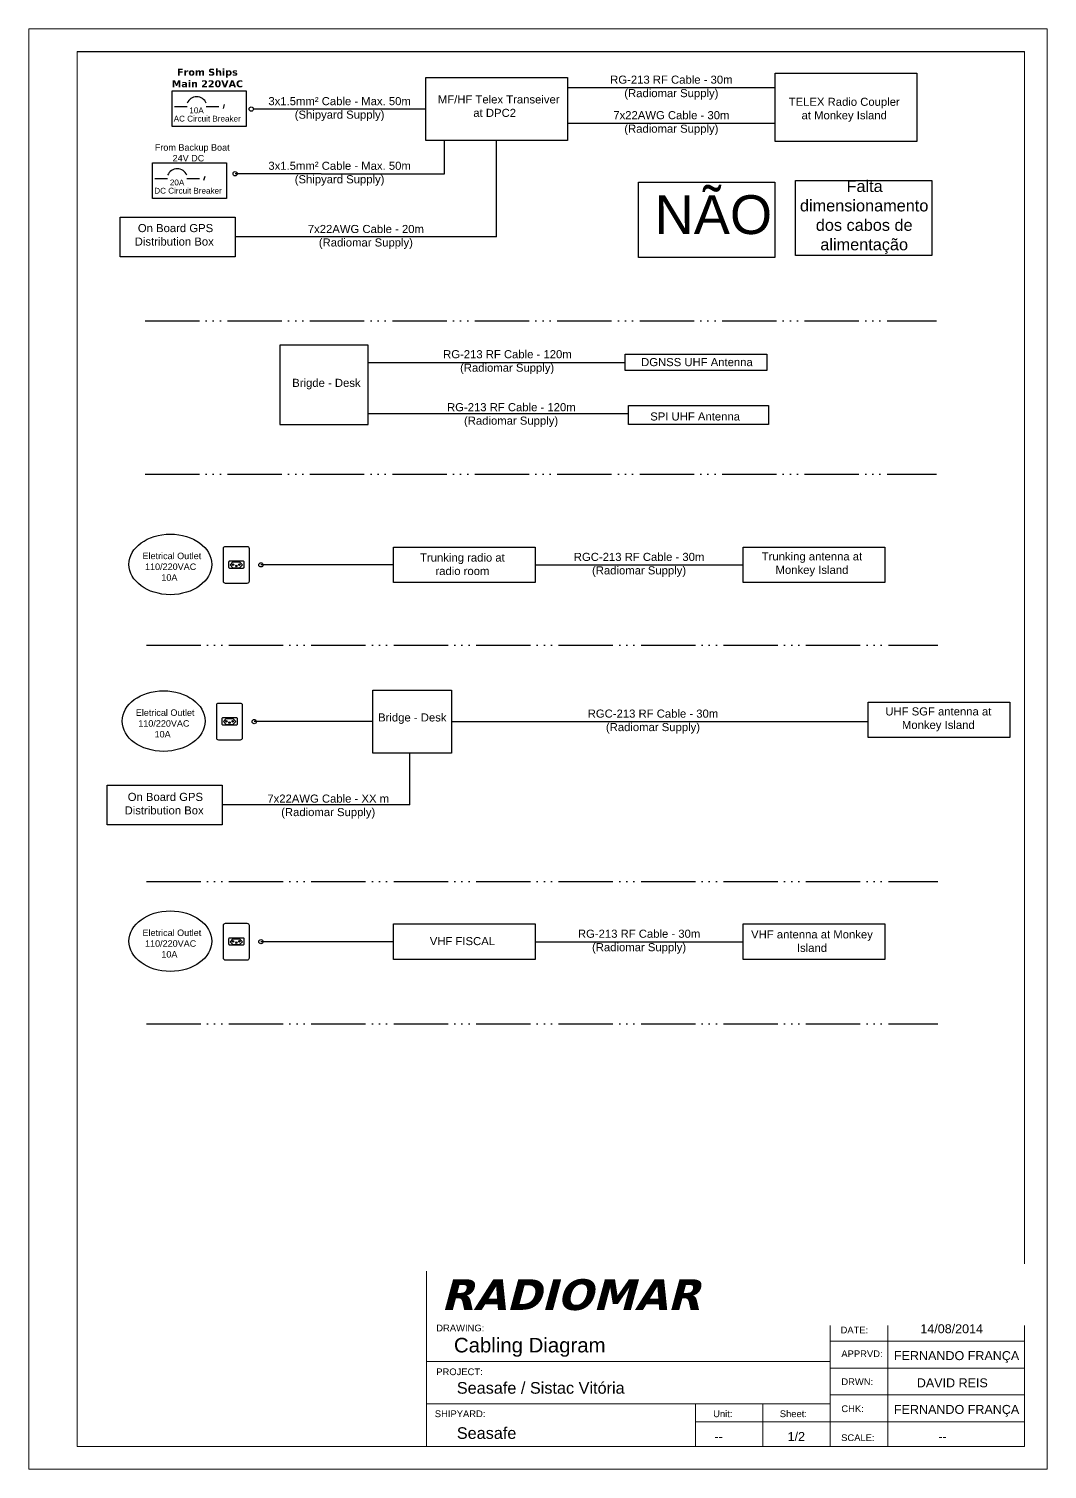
# Model space of a CAD drawing. Header units: millimetres. Extents: x -105 to 2387, y -84 to 559.
# Drawn here: x 907.7 to 1222.7, y -6.4 to 439.1 of the extents above; entities that cross this region are included whole.
import ezdxf

# ---------------------------------------------------------------- set-up
doc = ezdxf.new("R2010")
doc.units = ezdxf.units.MM
doc.header["$LTSCALE"] = 0.7
doc.linetypes.add('ACAD_ISO06W100', pattern=[36, 24, -3, 0, -3, 0, -3, 0, -3])
for name, color, linetype in [('blocos', 4, 'Continuous'), ('CabosEstaleiro', 1, 'Continuous'), ('cabosRadiomar', 3, 'Continuous')]:
    doc.layers.add(name, color=color, linetype=linetype)
doc.styles.get("Standard").update_dxf_attribs({"font": 'arial.ttf'})

msp = doc.modelspace()

# ---------------------------------------------------------------- hatches: boundary and pattern name
at = {"layer": 'CabosEstaleiro'}
h = msp.add_hatch(dxfattribs=at)
h.set_pattern_fill('ANGLE', color=256)
h.set_pattern_definition([(0, (18.8245, 21.924), (0, 6.985), [5.08, -1.905]), (90, (18.8245, 21.924), (-6.985, 4e-16), [5.08, -1.905])])
h.paths.add_polyline_path([(975.87, 414.23, 1), (977.18, 414.23, 1)])
h = msp.add_hatch(dxfattribs=at)
h.set_pattern_fill('ANGLE', color=256)
h.set_pattern_definition([(0, (-1.032, 1.928), (0, 6.985), [5.08, -1.905]), (90, (-1.032, 1.928), (-6.985, 4e-16), [5.08, -1.905])])
h.paths.add_polyline_path([(972.19, 394.24, 1), (970.88, 394.24, 1)])
h = msp.add_hatch(dxfattribs=at)
h.set_pattern_fill('ANGLE', color=256)
h.set_pattern_definition([(0, (12.6966, -119.0425), (0, 6.985), [5.08, -1.905]), (90, (12.6966, -119.0425), (-6.985, 4e-16), [5.08, -1.905])])
h.paths.add_polyline_path([(980.17, 273.27, 1), (978.86, 273.27, 1)])
h = msp.add_hatch(dxfattribs=at)
h.set_pattern_fill('ANGLE', color=256)
h.set_pattern_definition([(0, (10.603, -167.5104), (0, 6.985), [5.08, -1.905]), (90, (10.603, -167.5104), (-6.985, 4e-16), [5.08, -1.905])])
h.paths.add_polyline_path([(978.07, 224.8, 1), (976.77, 224.8, 1)])
h = msp.add_hatch(dxfattribs=at)
h.set_pattern_fill('ANGLE', color=256)
h.set_pattern_definition([(0, (12.6966, -235.59), (0, 6.985), [5.08, -1.905]), (90, (12.6966, -235.59), (-6.985, 4e-16), [5.08, -1.905])])
h.paths.add_polyline_path([(980.17, 156.72, 1), (978.86, 156.72, 1)])

# ---------------------------------------------------------------- linework, layer by layer
at = {"linetype": 'Continuous', "lineweight": 9}
for p, q in [((922.71, 0.56), (922.71, 432.06)), ((1215.71, 432.06), (1215.71, 0.56)), ((1215.71, 0.56), (1215.71, 10.11)), ((1215.71, 0.56), (922.71, 0.56)), ((1163.14, 0.56), (1215.71, 0.56))]:
    msp.add_line(p, q, dxfattribs=at)
msp.add_line((922.71, 432.06), (1215.71, 432.06))
at = {"linetype": 'ACAD_ISO06W100'}
for p, q in [((943.67, 348.74), (1188.47, 348.74)), ((943.67, 301.3), (1188.47, 301.3)), ((944.09, 248.41), (1188.9, 248.41)), ((944.09, 175.36), (1188.9, 175.36)), ((944.09, 131.34), (1188.9, 131.34))]:
    msp.add_line(p, q, dxfattribs=at)
at = {"lineweight": 9, "ltscale": 60}
for p, q in [((1215.71, 54.85), (1030.74, 54.85)), ((1215.71, 40.15), (1030.74, 40.15)), ((1155.59, 0.56), (1155.59, 40.15)), ((1173.39, 0.56), (1173.39, 40.15)), ((1215.71, 33.18), (1155.59, 33.18)), ((1215.71, 24.86), (1155.59, 24.86)), ((1134.78, 0.56), (1134.78, 13.73)), ((1215.71, 16.53), (1155.59, 16.53)), ((1215.71, 8.24), (1134.78, 8.24))]:
    msp.add_line(p, q, dxfattribs=at)
at = {"lineweight": 9}
for p, q in [((1030.74, 26.89), (1155.59, 26.89)), ((1030.74, 26.89), (1030.74, 13.73)), ((1030.74, 13.73), (1155.59, 13.73)), ((1030.74, 13.73), (1030.74, 0.56)), ((1113.97, 8.24), (1113.97, 13.73)), ((1113.97, 13.73), (1113.97, 0.56)), ((1134.78, 8.24), (1113.97, 8.24))]:
    msp.add_line(p, q, dxfattribs=at)
at = {"linetype": 'Continuous', "lineweight": 9}
msp.add_lwpolyline([(907.71, 439.06), (1222.71, 439.06), (1222.71, -6.44), (907.71, -6.44)], close=True, dxfattribs=at)
at = {"layer": 'blocos'}
for points in [[(1030.5, 423.98), (1074.31, 423.98), (1074.31, 404.48), (1030.5, 404.48)], [(1138.62, 425.35), (1182.43, 425.35), (1182.43, 404.22), (1138.62, 404.22)], [(1012.66, 316.63), (1012.66, 341.19), (985.34, 341.19), (985.34, 316.63)], [(1092.17, 338.41), (1135.97, 338.41), (1135.97, 333.33), (1092.17, 333.33)], [(1093.19, 322.54), (1136.49, 322.54), (1136.49, 316.67), (1093.19, 316.67)], [(1020.52, 278.77), (1064.32, 278.77), (1064.32, 267.77), (1020.52, 267.77)], [(1128.64, 278.77), (1172.44, 278.77), (1172.44, 267.77), (1128.64, 267.77)], [(1014.15, 234.55), (1038.41, 234.55), (1038.41, 215.05), (1014.15, 215.05)], [(1167.35, 230.82), (1211.15, 230.82), (1211.15, 219.82), (1167.35, 219.82)], [(1020.52, 162.22), (1064.32, 162.22), (1064.32, 151.22), (1020.52, 151.22)], [(1128.64, 162.22), (1172.44, 162.22), (1172.44, 151.22), (1128.64, 151.22)]]:
    msp.add_lwpolyline(points, close=True, dxfattribs=at)
at = {"layer": 'CabosEstaleiro'}
for p, q in [((952.76, 415.04), (956.67, 415.04)), ((962.62, 415.04), (966.51, 415.04)), ((968.16, 415.63), (967.79, 414.41)), ((1030.5, 414.23), (977.18, 414.23)), ((1030.5, 414.23), (993.31, 414.23)), ((1030.5, 414.23), (993.31, 414.23)), ((1036.26, 394.24), (1036.26, 404.48)), ((946.74, 392.76), (950.65, 392.76)), ((956.61, 392.76), (960.49, 392.76)), ((962.15, 393.35), (961.77, 392.12)), ((998.14, 394.24), (971.53, 394.24)), ((998.14, 394.24), (1036.26, 394.24)), ((969.98, 273.26), (970.84, 274.17)), ((969.98, 273.26), (970.84, 272.35)), ((970.84, 274.17), (972.9, 274.17)), ((970.84, 272.35), (972.9, 272.35)), ((972.9, 274.17), (973.84, 273.26)), ((972.9, 272.35), (973.84, 273.26)), ((1020.52, 273.27), (979.51, 273.27)), ((1020.52, 273.27), (979.51, 273.27)), ((1020.52, 273.27), (979.51, 273.27)), ((967.89, 224.79), (968.75, 225.71)), ((967.89, 224.79), (968.75, 223.88)), ((968.75, 225.71), (970.81, 225.71)), ((968.75, 223.88), (970.81, 223.88)), ((970.81, 225.71), (971.74, 224.79)), ((970.81, 223.88), (971.74, 224.79)), ((1014.15, 224.8), (977.42, 224.8)), ((1014.15, 224.8), (977.42, 224.8)), ((1014.15, 224.8), (977.42, 224.8)), ((969.98, 156.71), (970.84, 157.63)), ((969.98, 156.71), (970.84, 155.8)), ((970.84, 157.63), (972.9, 157.63)), ((972.9, 157.63), (973.84, 156.71)), ((972.9, 155.8), (973.84, 156.71)), ((1020.52, 156.72), (979.51, 156.72)), ((1020.52, 156.72), (979.51, 156.72)), ((1020.52, 156.72), (979.51, 156.72)), ((970.84, 155.8), (972.9, 155.8))]:
    msp.add_line(p, q, dxfattribs=at)
for points in [[(974.9, 419.88), (974.9, 408.87), (952.01, 408.87), (952.01, 419.88)], [(968.89, 397.6), (968.89, 386.59), (946, 386.59), (946, 397.6)], [(936, 380.82), (971.53, 380.82), (971.53, 368.56), (936, 368.56)], [(931.96, 205.15), (967.5, 205.15), (967.5, 192.88), (931.96, 192.88)]]:
    msp.add_lwpolyline(points, close=True, dxfattribs=at)
at = {"layer": 'CabosEstaleiro', "color": 2}
for points in [[(1144.83, 392.19), (1187.01, 392.19), (1187.01, 368.93), (1144.83, 368.93)], [(1096.28, 391.64), (1138.46, 391.64), (1138.46, 368.38), (1096.28, 368.38)]]:
    msp.add_lwpolyline(points, close=True, dxfattribs=at)
at = {"layer": 'CabosEstaleiro'}
for points in [[(968.56, 278.99), (975.19, 278.99, -0.414214), (975.82, 278.36), (975.82, 268.16, -0.414214), (975.19, 267.53), (968.56, 267.53, -0.414214), (967.93, 268.16), (967.93, 278.36, -0.414214)], [(969.94, 274.5), (973.93, 274.5, -0.414214), (974.24, 274.19), (974.24, 272.49, -0.414214), (973.93, 272.17), (969.94, 272.17, -0.414214), (969.63, 272.49), (969.63, 274.19, -0.414214)], [(966.46, 230.52), (973.09, 230.52, -0.414214), (973.72, 229.89), (973.72, 219.69, -0.414214), (973.09, 219.07), (966.46, 219.07, -0.414214), (965.83, 219.69), (965.83, 229.89, -0.414214)], [(967.85, 226.04), (971.84, 226.04, -0.414214), (972.15, 225.72), (972.15, 224.02, -0.414214), (971.84, 223.7), (967.85, 223.7, -0.414214), (967.53, 224.02), (967.53, 225.72, -0.414214)], [(968.56, 162.44), (975.19, 162.44, -0.414214), (975.82, 161.81), (975.82, 151.62, -0.414214), (975.19, 150.99), (968.56, 150.99, -0.414214), (967.93, 151.62), (967.93, 161.81, -0.414214)], [(969.94, 157.96), (973.93, 157.96, -0.414214), (974.24, 157.64), (974.24, 155.94, -0.414214), (973.93, 155.62), (969.94, 155.62, -0.414214), (969.63, 155.94), (969.63, 157.64, -0.414214)]]:
    msp.add_lwpolyline(points, format="xyb", close=True, dxfattribs=at)
for centre, radius in [((976.52, 414.23), 0.653), ((971.53, 394.24), 0.653), ((970.9, 273.36), 0.241), ((971.87, 272.93), 0.241), ((972.85, 273.36), 0.241), ((979.51, 273.27), 0.653), ((968.8, 224.9), 0.241), ((969.78, 224.46), 0.241), ((970.76, 224.9), 0.241), ((977.42, 224.8), 0.653), ((970.9, 156.82), 0.241), ((971.87, 156.39), 0.241), ((972.85, 156.82), 0.241), ((979.51, 156.72), 0.653)]:
    msp.add_circle(centre, radius, dxfattribs=at)
for centre in [(959.64, 414.78), (953.63, 392.5)]:
    msp.add_arc(centre, 3.24, 23.3574, 156.6426, dxfattribs=at)
for centre in [(951.49, 273.41), (949.4, 224.95), (951.49, 156.87)]:
    msp.add_ellipse(centre, major_axis=(12.81, 0), ratio=0.731092, dxfattribs=at)
at = {"layer": 'cabosRadiomar'}
for p, q in [((1074.31, 420.88), (1138.62, 420.88)), ((1074.31, 409.89), (1138.62, 409.89)), ((1052.4, 374.69), (1052.4, 404.48)), ((1052.4, 374.69), (971.53, 374.69)), ((1012.66, 335.85), (1092.11, 335.85)), ((1012.66, 320.05), (1093.18, 320.05)), ((1064.32, 273.27), (1128.64, 273.27)), ((1038.41, 224.8), (1167.35, 224.8)), ((1025.58, 199.02), (1025.58, 215.05)), ((1025.58, 199.02), (967.5, 199.02)), ((1064.32, 156.72), (1128.64, 156.72))]:
    msp.add_line(p, q, dxfattribs=at)

# ---------------------------------------------------------------- texts
at = {"lineweight": 9, "ltscale": 60}
for s, height, p in [('DATE:', 2.081, (1158.8, 35.57)), ('Cabling Diagram ', 4.5083, (1039.21, 29.68)), ('APPRVD:', 2.081, (1159.04, 28.22)), ('FERNANDO FRANÇA', 2.7744, (1175.31, 27.3)), ('PROJECT:', 2.081, (1033.74, 22.65)), ('Seasafe / Sistac Vitória', 3.5943, (1040.1, 16.91)), ('DRWN:', 2.081, (1159.04, 19.58)), ('DAVID REIS', 2.774, (1182.38, 18.89)), ('FERNANDO FRANÇA', 2.7744, (1175.31, 10.66)), ('SHIPYARD:', 2.081, (1033.29, 9.66)), ('Unit:', 2.081, (1119.39, 9.66)), ('Sheet:', 2.081, (1140, 9.66)), ('CHK:', 2.081, (1159.04, 11.22)), ('Seasafe', 3.594, (1040.1, 2.94)), ('--', 2.774, (1119.78, 2.29)), ('SCALE:', 2.081, (1158.98, 2.26)), ('--', 2.774, (1189.04, 2.29))]:
    msp.add_text(s, height=height, dxfattribs=at).set_placement(p)
at = {"color": 1, "lineweight": 9, "ltscale": 60}
msp.add_text('1/2', height=2.774, dxfattribs=at).set_placement((1142.42, 2.29))
at = {"layer": 'blocos', "char_height": 2.5, "attachment_point": 5}
for s, insert in [('\\pi2.5;MF/HF Telex Transeiver \\P\\pi0;at DPC2^I', (1051.81, 415.13)), ('TELEX Radio Coupler\\Pat Monkey Island', (1159.93, 414.03)), ('DGNSS UHF Antenna', (1114.37, 335.96)), ('SPI UHF Antenna', (1113.8, 319.15)), ('Trunking radio at\\Pradio room', (1041.83, 273.43)), ('Trunking antenna at Monkey Island', (1149.95, 273.43)), ('Bridge - Desk', (1026.33, 225.7)), ('UHF SGF antenna at Monkey Island', (1189.04, 225.48)), ('VHF FISCAL', (1041.83, 156.88)), ('VHF antenna at Monkey Island', (1149.95, 156.88))]:
    msp.add_mtext_dynamic_manual_height_columns(s, width=40.8095, gutter_width=12.5, heights=[0], dxfattribs=dict(at, insert=insert))
at = {"layer": 'blocos', "insert": (989.19, 330.81), "char_height": 2.5, "width": 35.8386, "attachment_point": 1}
msp.add_mtext('Brigde - Desk', dxfattribs=at)
at = {"layer": 'CabosEstaleiro'}
for s, height, p in [('10A', 1.793, (957.36, 412.94)), ('AC Circuit Breaker', 1.7928, (952.53, 410.38)), ('20A', 1.793, (951.35, 390.65)), ('DC Circuit Breaker', 1.7928, (946.52, 388.09))]:
    msp.add_text(s, height=height, dxfattribs=at).set_placement(p)
at = {"layer": 'CabosEstaleiro', "insert": (962.96, 423.84), "char_height": 2.1577, "width": 24.5437, "attachment_point": 5}
msp.add_mtext('{\\fVerdana|b1|i0|c0|p34;From Ships Main 220VAC}', dxfattribs=at)
at = {"layer": 'CabosEstaleiro'}
for s, width, insert, char_height, attachment_point in [('3x1.5mm² Cable - Max. 50m\\P(Shipyard Supply)', 49.2005, (1003.84, 414.23), 2.5, 5), ('    From Backup Boat\\P 24V DC', 32.1216, (956.7, 400.7), 2, 5), ('3x1.5mm² Cable - Max. 50m\\P(Shipyard Supply)', 49.2005, (1003.84, 394.24), 2.5, 5), (' On Board GPS Distribution Box', 28.5647, (940.47, 378.68), 2.5, 1), ('  Eletrical Outlet \\P 110/220VAC\\P10A ', 32.1216, (951.19, 272.68), 2, 5), ('  Eletrical Outlet \\P 110/220VAC\\P10A ', 32.1216, (949.1, 224.21), 2, 5), (' On Board GPS Distribution Box', 28.5647, (937.34, 202.75), 2.5, 1), ('  Eletrical Outlet \\P 110/220VAC\\P10A ', 32.1216, (951.19, 156.13), 2, 5)]:
    msp.add_mtext_dynamic_manual_height_columns(s, width=width, gutter_width=12.5, heights=[0], dxfattribs=dict(at, insert=insert, char_height=char_height, attachment_point=attachment_point))
at = {"layer": 'CabosEstaleiro', "color": 2, "attachment_point": 1}
for s, width, heights, insert, char_height in [('\\pi15.809;Falta \\P\\pi1.4071;dimensionamento \\P\\pi6.3119;dos cabos de \\P\\pi7.7064;alimentação', 42.1801, [23.26], (1144.83, 392.19), 3.6024), ('\\pi-12.583;NÃO', 9.1549, [0], (1113.86, 387.59), 12.008)]:
    msp.add_mtext_dynamic_manual_height_columns(s, width=width, gutter_width=12.5, heights=heights, dxfattribs=dict(at, insert=insert, char_height=char_height))
at = {"layer": 'cabosRadiomar', "char_height": 2.5, "attachment_point": 5}
for s, insert in [('RG-213 RF Cable - 30m\\P(Radiomar Supply)', (1106.46, 420.88)), ('7x22AWG Cable - 30m\\P(Radiomar Supply)', (1106.46, 409.89)), ('7x22AWG Cable - 20m\\P(Radiomar Supply)', (1011.97, 374.69)), ('RGC-213 RF Cable - 30m\\P(Radiomar Supply)', (1096.48, 273.27)), ('RGC-213 RF Cable - 30m\\P(Radiomar Supply)', (1100.77, 224.8)), ('7x22AWG Cable - XX m\\P(Radiomar Supply)', (1000.32, 198.51)), ('RG-213 RF Cable - 30m\\P(Radiomar Supply)', (1096.48, 156.72))]:
    msp.add_mtext_dynamic_manual_height_columns(s, width=49.2005, gutter_width=12.5, heights=[0], dxfattribs=dict(at, insert=insert))
at = {"layer": 'cabosRadiomar', "char_height": 2.5, "width": 39.2156, "attachment_point": 1}
for insert in [(1035.89, 339.67), (1037.11, 323.29)]:
    msp.add_mtext('\\pi-0.037474;RG-213 RF Cable - 120m\\P\\pi5.2192;(Radiomar Supply)', dxfattribs=dict(at, insert=insert))

# ---------------------------------------------------------------- next in the draw order: texts
at = {"lineweight": 9, "insert": (1030.67, 47.47), "char_height": 9.5143, "width": 184.9707, "attachment_point": 4, "bg_fill": 2}
msp.add_mtext('{\\fVerdana|b1|i1|c0|p34; RADIOMAR}', dxfattribs=at)

# ---------------------------------------------------------------- next in the draw order: linework, layer by layer
at = {"lineweight": 9, "ltscale": 60}
msp.add_line((1030.74, 0.56), (1030.74, 54.85), dxfattribs=at)

# ---------------------------------------------------------------- next in the draw order: texts
for s, height, p in [('DRAWING:', 2.081, (1033.74, 36.19)), ('14/08/2014', 2.774, (1183.47, 35.61))]:
    msp.add_text(s, height=height, dxfattribs=at).set_placement(p)

doc.saveas('drawing.dxf')
